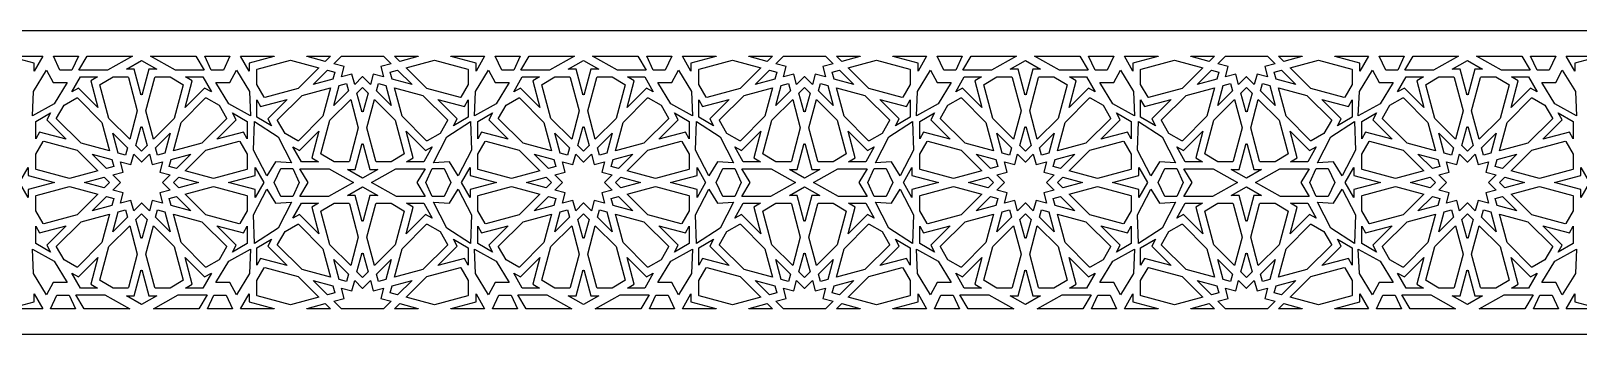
# Model space of a CAD drawing. Extents: x -1150 to 1150, y -60 to 60.
# Drawn here: x -44 to 568, y -60 to 60 of the extents above; entities that cross this region are included whole.
import ezdxf

# ---------------------------------------------------------------- set-up
doc = ezdxf.new("R2010")
doc.units = 0
doc.layers.add('LAYER_1', color=18, linetype='CONTINUOUS')

msp = doc.modelspace()

# ---------------------------------------------------------------- linework, layer by layer
at = {"layer": 'LAYER_1'}
for points in [[(-1150, -60), (1150, -60), (1150, 60), (-1150, 60)], [(-27.49, 44.5), (-29.91, 44.5), (-32.33, 44.5), (-34.85, 50), (-24.97, 50)], [(-3.51, 50), (-13.39, 44.46), (-24.79, 44.46), (-21.5, 50), (-3.51, 50)], [(24.79, 44.46), (13.39, 44.46), (3.51, 50), (3.51, 50), (21.5, 50)], [(32.33, 44.5), (29.91, 44.5), (27.49, 44.5), (24.97, 50), (34.85, 50)], [(98.66, 46.99), (94.55, 45.88), (95.65, 41.77), (91.53, 42.87), (90.43, 38.75), (87.41, 41.78), (87.33, 41.78), (87.26, 41.78), (84.24, 38.75), (83.13, 42.87), (79.02, 41.77), (80.12, 45.88), (76.01, 46.99), (79.02, 50), (95.65, 50)], [(147.17, 44.5), (144.76, 44.5), (142.34, 44.5), (139.82, 50), (149.7, 50)], [(171.15, 50), (161.28, 44.46), (149.88, 44.46), (153.17, 50), (171.15, 50)], [(199.46, 44.46), (188.06, 44.46), (178.18, 50), (178.18, 50), (196.17, 50)], [(206.99, 44.5), (204.58, 44.5), (202.16, 44.5), (199.64, 50), (209.52, 50)], [(273.33, 46.99), (269.21, 45.88), (270.32, 41.77), (266.2, 42.87), (265.1, 38.75), (262.08, 41.78), (262, 41.78), (261.93, 41.78), (258.9, 38.75), (257.8, 42.87), (253.69, 41.77), (254.79, 45.88), (250.68, 46.99), (253.69, 50), (270.31, 50)], [(321.84, 44.5), (319.43, 44.5), (317.01, 44.5), (314.48, 50), (324.37, 50)], [(345.82, 50), (335.94, 44.46), (324.54, 44.46), (327.84, 50), (345.82, 50)], [(374.13, 44.46), (362.73, 44.46), (352.85, 50), (352.85, 50), (370.83, 50)], [(381.66, 44.5), (379.25, 44.5), (376.83, 44.5), (374.3, 50), (384.19, 50)], [(447.99, 46.99), (443.88, 45.88), (444.98, 41.77), (440.87, 42.87), (439.77, 38.75), (436.74, 41.78), (436.67, 41.78), (436.59, 41.78), (433.57, 38.75), (432.47, 42.87), (428.35, 41.77), (429.46, 45.88), (425.34, 46.99), (428.36, 50), (444.98, 50)], [(496.51, 44.5), (494.09, 44.5), (491.68, 44.5), (489.15, 50), (499.04, 50)], [(520.49, 50), (510.61, 44.46), (499.21, 44.46), (502.5, 50), (520.49, 50)], [(548.79, 44.46), (537.4, 44.46), (527.52, 50), (527.52, 50), (545.5, 50)], [(556.33, 44.5), (553.91, 44.5), (551.5, 44.5), (548.97, 50), (558.86, 50)], [(-34.95, 39.62), (-29.36, 39.52), (-34.55, 31.12), (-43.13, 26.36), (-42.73, 35.98), (-37.49, 44.48)], [(5.99, 44.81), (2.91, 44.81), (0.28, 34.99), (0.22, 34.76), (0, 34.86), (-0.22, 34.76), (-0.28, 34.99), (-2.91, 44.81), (-5.99, 44.81), (0, 48.27)], [(42.73, 35.98), (43.13, 26.36), (34.55, 31.12), (29.36, 39.52), (34.95, 39.62), (37.49, 44.48)], [(70.13, 45.41), (61.9, 37.17), (48.68, 33.63), (48.45, 33.72), (45.52, 38.81), (45.52, 44.68), (45.67, 44.88), (58.89, 48.42)], [(76.39, 43.73), (75.62, 40.85), (67.78, 38.75), (73.52, 44.5)], [(106.89, 38.75), (99.04, 40.85), (98.27, 43.73), (101.15, 44.5)], [(129, 44.88), (129.15, 44.68), (129.15, 38.81), (126.21, 33.72), (125.99, 33.63), (112.77, 37.17), (104.54, 45.41), (115.78, 48.42)], [(139.72, 39.62), (145.3, 39.52), (140.12, 31.12), (131.54, 26.36), (131.94, 35.98), (137.18, 44.48)], [(180.66, 44.81), (177.58, 44.81), (174.95, 34.99), (174.88, 34.76), (174.67, 34.86), (174.45, 34.76), (174.39, 34.99), (171.76, 44.81), (168.67, 44.81), (174.67, 48.27)], [(217.4, 35.98), (217.8, 26.36), (209.22, 31.12), (204.03, 39.52), (209.62, 39.62), (212.16, 44.48)], [(244.79, 45.41), (236.57, 37.17), (223.35, 33.63), (223.12, 33.72), (220.19, 38.81), (220.19, 44.68), (220.34, 44.88), (233.56, 48.42)], [(251.06, 43.73), (250.29, 40.85), (242.45, 38.75), (248.19, 44.5)], [(281.55, 38.75), (273.71, 40.85), (272.94, 43.73), (275.81, 44.5)], [(303.67, 44.88), (303.82, 44.68), (303.82, 38.81), (300.88, 33.72), (300.66, 33.63), (287.44, 37.17), (279.21, 45.41), (290.45, 48.42)], [(314.39, 39.62), (319.97, 39.52), (314.79, 31.12), (306.21, 26.36), (306.61, 35.98), (311.84, 44.48)], [(355.33, 44.81), (352.24, 44.81), (349.61, 34.99), (349.55, 34.76), (349.34, 34.86), (349.12, 34.76), (349.06, 34.99), (346.43, 44.81), (343.34, 44.81), (349.34, 48.27)], [(392.07, 35.98), (392.46, 26.36), (383.88, 31.12), (378.7, 39.52), (384.28, 39.62), (386.83, 44.48)], [(419.46, 45.41), (411.24, 37.17), (398.01, 33.63), (397.79, 33.72), (394.85, 38.81), (394.85, 44.68), (395, 44.88), (408.22, 48.42)], [(425.73, 43.73), (424.96, 40.85), (417.12, 38.75), (422.86, 44.5)], [(456.22, 38.75), (448.38, 40.85), (447.61, 43.73), (450.48, 44.5)], [(478.33, 44.88), (478.48, 44.68), (478.48, 38.81), (475.55, 33.72), (475.32, 33.63), (462.1, 37.17), (453.88, 45.41), (465.11, 48.42)], [(489.05, 39.62), (494.64, 39.52), (489.45, 31.12), (480.87, 26.36), (481.27, 35.98), (486.51, 44.48)], [(530, 44.81), (526.91, 44.81), (524.28, 34.99), (524.22, 34.76), (524, 34.86), (523.79, 34.76), (523.72, 34.99), (521.09, 44.81), (518.01, 44.81), (524, 48.27)], [(566.73, 35.98), (567.13, 26.36), (558.55, 31.12), (553.37, 39.52), (558.95, 39.62), (561.49, 44.48)], [(-17.36, 41.76), (-20.03, 40.22), (-17.21, 29.68), (-24.92, 37.39), (-27.59, 35.85), (-24.18, 41.76)], [(-5.2, 41.61), (-1.66, 28.38), (-4.67, 17.14), (-12.9, 25.37), (-16.44, 38.6), (-16.35, 38.83), (-11.27, 41.76), (-5.4, 41.76)], [(11.27, 41.76), (16.35, 38.83), (16.44, 38.6), (12.9, 25.37), (4.67, 17.14), (1.66, 28.38), (5.2, 41.61), (5.4, 41.76)], [(27.59, 35.85), (24.92, 37.39), (17.21, 29.68), (20.03, 40.22), (17.36, 41.76), (24.18, 41.76)], [(71.7, 26.21), (62.02, 16.52), (61.78, 16.49), (56.7, 19.43), (53.77, 24.52), (53.8, 24.76), (63.48, 34.44), (74.71, 37.46)], [(81.75, 36.26), (76.01, 30.52), (78.11, 38.37), (80.98, 39.14)], [(89.52, 35.35), (87.61, 28.23), (87.55, 27.99), (87.33, 28.1), (87.12, 27.99), (87.05, 28.23), (85.15, 35.35), (87.33, 37.54)], [(96.56, 38.37), (98.66, 30.52), (92.92, 36.26), (93.69, 39.14)], [(111.19, 34.44), (120.87, 24.76), (120.9, 24.52), (117.97, 19.43), (112.88, 16.49), (112.64, 16.52), (102.96, 26.21), (99.95, 37.46)], [(157.31, 41.76), (154.64, 40.22), (157.46, 29.68), (149.75, 37.39), (147.08, 35.85), (150.49, 41.76)], [(169.46, 41.61), (173.01, 28.38), (169.99, 17.14), (161.77, 25.37), (158.22, 38.6), (158.32, 38.83), (163.4, 41.76), (169.27, 41.76)], [(185.93, 41.76), (191.02, 38.83), (191.11, 38.6), (187.57, 25.37), (179.34, 17.14), (176.33, 28.38), (179.87, 41.61), (180.06, 41.76)], [(202.26, 35.85), (199.58, 37.39), (191.87, 29.68), (194.7, 40.22), (192.02, 41.76), (198.84, 41.76)], [(246.37, 26.21), (236.69, 16.52), (236.45, 16.49), (231.37, 19.43), (228.43, 24.52), (228.47, 24.76), (238.14, 34.44), (249.38, 37.46)], [(256.42, 36.26), (250.68, 30.52), (252.78, 38.37), (255.65, 39.14)], [(264.19, 35.35), (262.28, 28.23), (262.22, 27.99), (262, 28.1), (261.78, 27.99), (261.72, 28.23), (259.81, 35.35), (262, 37.54)], [(271.23, 38.37), (273.33, 30.52), (267.59, 36.26), (268.35, 39.14)], [(285.86, 34.44), (295.54, 24.76), (295.57, 24.52), (292.63, 19.43), (287.55, 16.49), (287.31, 16.52), (277.63, 26.21), (274.62, 37.46)], [(331.98, 41.76), (329.31, 40.22), (332.13, 29.68), (324.42, 37.39), (321.75, 35.85), (325.16, 41.76)], [(344.13, 41.61), (347.67, 28.38), (344.66, 17.14), (336.43, 25.37), (332.89, 38.6), (332.99, 38.83), (338.07, 41.76), (343.94, 41.76)], [(360.6, 41.76), (365.68, 38.83), (365.78, 38.6), (362.24, 25.37), (354.01, 17.14), (351, 28.38), (354.54, 41.61), (354.73, 41.76)], [(376.92, 35.85), (374.25, 37.39), (366.54, 29.68), (369.36, 40.22), (366.69, 41.76), (373.51, 41.76)], [(421.04, 26.21), (411.36, 16.52), (411.12, 16.49), (406.04, 19.43), (403.1, 24.52), (403.13, 24.76), (412.81, 34.44), (424.05, 37.46)], [(431.09, 36.26), (425.34, 30.52), (427.45, 38.37), (430.32, 39.14)], [(438.86, 35.35), (436.95, 28.23), (436.89, 27.99), (436.67, 28.1), (436.45, 27.99), (436.39, 28.23), (434.48, 35.35), (436.67, 37.54)], [(445.89, 38.37), (447.99, 30.52), (442.25, 36.26), (443.02, 39.14)], [(460.53, 34.44), (470.21, 24.76), (470.24, 24.52), (467.3, 19.43), (462.22, 16.49), (461.98, 16.52), (452.3, 26.21), (449.29, 37.46)], [(506.65, 41.76), (503.98, 40.22), (506.8, 29.68), (499.09, 37.39), (496.41, 35.85), (499.83, 41.76)], [(518.8, 41.61), (522.34, 28.38), (519.33, 17.14), (511.1, 25.37), (507.56, 38.6), (507.65, 38.83), (512.74, 41.76), (518.61, 41.76)], [(535.27, 41.76), (540.35, 38.83), (540.45, 38.6), (536.9, 25.37), (528.68, 17.14), (525.66, 28.38), (529.21, 41.61), (529.4, 41.76)], [(551.59, 35.85), (548.92, 37.39), (541.21, 29.68), (544.03, 40.22), (541.36, 41.76), (548.18, 41.76)], [(-25.31, 33.48), (-15.63, 23.79), (-12.62, 12.55), (-23.86, 15.56), (-33.54, 25.24), (-33.57, 25.49), (-30.63, 30.57), (-25.55, 33.51)], [(30.63, 30.57), (33.57, 25.49), (33.54, 25.24), (23.86, 15.56), (12.62, 12.55), (15.63, 23.79), (25.31, 33.48), (25.55, 33.51)], [(49.88, 25.15), (51.43, 22.48), (45.52, 25.89), (45.52, 32.72), (47.06, 30.04), (57.59, 32.87)], [(85.67, 21.62), (82.13, 8.39), (81.94, 8.24), (76.07, 8.24), (70.98, 11.18), (70.89, 11.4), (74.43, 24.63), (82.66, 32.87)], [(100.24, 24.63), (103.78, 11.4), (103.68, 11.18), (98.6, 8.24), (92.73, 8.24), (92.54, 8.39), (89, 21.62), (92.01, 32.87)], [(127.61, 30.04), (129.15, 32.72), (129.15, 25.89), (123.24, 22.48), (124.78, 25.15), (117.07, 32.87)], [(149.36, 33.48), (159.04, 23.79), (162.05, 12.55), (150.81, 15.56), (141.13, 25.24), (141.1, 25.49), (144.04, 30.57), (149.12, 33.51)], [(205.3, 30.57), (208.23, 25.49), (208.2, 25.24), (198.52, 15.56), (187.29, 12.55), (190.3, 23.79), (199.98, 33.48), (200.22, 33.51)], [(224.55, 25.15), (226.09, 22.48), (220.19, 25.89), (220.19, 32.72), (221.73, 30.04), (232.26, 32.87)], [(260.34, 21.62), (256.8, 8.39), (256.6, 8.24), (250.73, 8.24), (245.65, 11.18), (245.56, 11.4), (249.1, 24.63), (257.33, 32.87)], [(274.9, 24.63), (278.45, 11.4), (278.35, 11.18), (273.27, 8.24), (267.4, 8.24), (267.21, 8.39), (263.66, 21.62), (266.68, 32.87)], [(302.27, 30.04), (303.82, 32.72), (303.82, 25.89), (297.91, 22.48), (299.45, 25.15), (291.74, 32.87)], [(324.03, 33.48), (333.71, 23.79), (336.72, 12.55), (325.48, 15.56), (315.8, 25.24), (315.77, 25.49), (318.7, 30.57), (323.79, 33.51)], [(379.97, 30.57), (382.9, 25.49), (382.87, 25.24), (373.19, 15.56), (361.95, 12.55), (364.96, 23.79), (374.64, 33.48), (374.88, 33.51)], [(399.22, 25.15), (400.76, 22.48), (394.85, 25.89), (394.85, 32.72), (396.4, 30.04), (406.93, 32.87)], [(435.01, 21.62), (431.46, 8.39), (431.27, 8.24), (425.4, 8.24), (420.32, 11.18), (420.23, 11.4), (423.77, 24.63), (431.99, 32.87)], [(449.57, 24.63), (453.11, 11.4), (453.02, 11.18), (447.94, 8.24), (442.07, 8.24), (441.87, 8.39), (438.33, 21.62), (441.34, 32.87)], [(476.94, 30.04), (478.48, 32.72), (478.48, 25.89), (472.58, 22.48), (474.12, 25.15), (466.41, 32.87)], [(498.69, 33.48), (508.37, 23.79), (511.38, 12.55), (500.15, 15.56), (490.47, 25.24), (490.44, 25.49), (493.37, 30.57), (498.45, 33.51)], [(554.64, 30.57), (557.57, 25.49), (557.54, 25.24), (547.86, 15.56), (536.62, 12.55), (539.63, 23.79), (549.31, 33.48), (549.55, 33.51)], [(-37.45, 24.85), (-29.74, 17.14), (-40.27, 19.96), (-41.81, 17.29), (-41.81, 24.11), (-35.91, 27.53)], [(41.81, 24.11), (41.81, 17.29), (40.27, 19.96), (29.74, 17.14), (37.45, 24.85), (35.91, 27.53)], [(137.22, 24.85), (144.93, 17.14), (134.4, 19.96), (132.85, 17.29), (132.85, 24.11), (138.76, 27.53)], [(216.48, 24.11), (216.48, 17.29), (214.94, 19.96), (204.41, 17.14), (212.12, 24.85), (210.57, 27.53)], [(311.89, 24.85), (319.6, 17.14), (309.07, 19.96), (307.52, 17.29), (307.52, 24.11), (313.43, 27.53)], [(391.15, 24.11), (391.15, 17.29), (389.61, 19.96), (379.07, 17.14), (386.78, 24.85), (385.24, 27.53)], [(486.55, 24.85), (494.26, 17.14), (483.73, 19.96), (482.19, 17.29), (482.19, 24.11), (488.1, 27.53)], [(565.82, 24.11), (565.82, 17.29), (564.27, 19.96), (553.74, 17.14), (561.45, 24.85), (559.91, 27.53)], [(-5.58, 13.74), (-6.35, 10.87), (-9.22, 11.63), (-11.32, 19.48)], [(0, 21.9), (0.22, 22.01), (0.28, 21.78), (2.19, 14.65), (0, 12.46), (-2.19, 14.65), (-0.28, 21.78), (-0.22, 22.01)], [(9.22, 11.63), (6.35, 10.87), (5.58, 13.74), (11.32, 19.48)], [(53.96, 18.02), (59.23, 7.77), (52.91, 8.16), (49.49, 2.7), (44.28, 12.84), (44.69, 24.16)], [(67.31, 9.78), (69.98, 8.24), (63.16, 8.24), (59.74, 14.15), (62.42, 12.61), (70.13, 20.32)], [(112.25, 12.61), (114.92, 14.15), (111.51, 8.24), (104.69, 8.24), (107.36, 9.78), (104.54, 20.32)], [(130.39, 12.84), (125.18, 2.7), (121.76, 8.16), (115.44, 7.77), (120.71, 18.02), (129.98, 24.16)], [(169.08, 13.74), (168.32, 10.87), (165.44, 11.63), (163.34, 19.48)], [(174.95, 21.78), (176.85, 14.65), (174.67, 12.46), (172.48, 14.65), (174.39, 21.78), (174.45, 22.01), (174.67, 21.9), (174.88, 22.01)], [(183.89, 11.63), (181.02, 10.87), (180.25, 13.74), (185.99, 19.48)], [(228.63, 18.02), (233.89, 7.77), (227.58, 8.16), (224.15, 2.7), (218.94, 12.84), (219.36, 24.16)], [(241.97, 9.78), (244.64, 8.24), (237.82, 8.24), (234.41, 14.15), (237.08, 12.61), (244.79, 20.32)], [(286.92, 12.61), (289.59, 14.15), (286.18, 8.24), (279.36, 8.24), (282.03, 9.78), (279.21, 20.32)], [(305.06, 12.84), (299.85, 2.7), (296.42, 8.16), (290.11, 7.77), (295.37, 18.02), (304.65, 24.16)], [(343.75, 13.74), (342.98, 10.87), (340.11, 11.63), (338.01, 19.48)], [(349.34, 21.9), (349.55, 22.01), (349.61, 21.78), (351.52, 14.65), (349.34, 12.46), (347.15, 14.65), (349.06, 21.78), (349.12, 22.01)], [(358.56, 11.63), (355.69, 10.87), (354.92, 13.74), (360.66, 19.48)], [(403.3, 18.02), (408.56, 7.77), (402.25, 8.16), (398.82, 2.7), (393.61, 12.84), (394.03, 24.16)], [(416.64, 9.78), (419.31, 8.24), (412.49, 8.24), (409.08, 14.15), (411.75, 12.61), (419.46, 20.32)], [(461.59, 12.61), (464.26, 14.15), (460.85, 8.24), (454.03, 8.24), (456.7, 9.78), (453.88, 20.32)], [(479.73, 12.84), (474.52, 2.7), (471.09, 8.16), (464.78, 7.77), (470.04, 18.02), (479.31, 24.16)], [(518.42, 13.74), (517.65, 10.87), (514.78, 11.63), (512.68, 19.48)], [(524.28, 21.78), (526.19, 14.65), (524, 12.46), (521.82, 14.65), (523.72, 21.78), (523.79, 22.01), (524, 21.9), (524.22, 22.01)], [(533.23, 11.63), (530.35, 10.87), (529.59, 13.74), (535.33, 19.48)], [(-25.43, 12.83), (-17.21, 4.59), (-28.44, 1.58), (-41.66, 5.13), (-41.81, 5.32), (-41.81, 11.19), (-38.88, 16.28), (-38.65, 16.37)], [(38.88, 16.28), (41.81, 11.19), (41.81, 5.32), (41.66, 5.13), (28.44, 1.58), (17.21, 4.59), (25.43, 12.83), (38.65, 16.37)], [(87.61, 15.01), (90.24, 5.19), (93.33, 5.19), (87.33, 1.73), (81.34, 5.19), (84.42, 5.19), (87.05, 15.01), (87.12, 15.24), (87.33, 15.14), (87.55, 15.24)], [(149.23, 12.83), (157.46, 4.59), (146.22, 1.58), (133, 5.13), (132.85, 5.32), (132.85, 11.19), (135.79, 16.28), (136.01, 16.37)], [(213.55, 16.28), (216.48, 11.19), (216.48, 5.32), (216.33, 5.13), (203.11, 1.58), (191.87, 4.59), (200.1, 12.83), (213.32, 16.37)], [(262.28, 15.01), (264.91, 5.19), (268, 5.19), (262, 1.73), (256.01, 5.19), (259.09, 5.19), (261.72, 15.01), (261.78, 15.24), (262, 15.14), (262.22, 15.24)], [(323.9, 12.83), (332.13, 4.59), (320.89, 1.58), (307.67, 5.13), (307.52, 5.32), (307.52, 11.19), (310.46, 16.28), (310.68, 16.37)], [(388.21, 16.28), (391.15, 11.19), (391.15, 5.32), (391, 5.13), (377.78, 1.58), (366.54, 4.59), (374.77, 12.83), (387.99, 16.37)], [(436.95, 15.01), (439.58, 5.19), (442.66, 5.19), (436.67, 1.73), (430.67, 5.19), (433.76, 5.19), (436.39, 15.01), (436.45, 15.24), (436.67, 15.14), (436.89, 15.24)], [(498.57, 12.83), (506.8, 4.59), (495.56, 1.58), (482.34, 5.13), (482.19, 5.32), (482.19, 11.19), (485.12, 16.28), (485.35, 16.37)], [(562.88, 16.28), (565.82, 11.19), (565.82, 5.32), (565.67, 5.13), (552.45, 1.58), (541.21, 4.59), (549.44, 12.83), (562.66, 16.37)], [(-11.71, 9.15), (-10.94, 6.27), (-13.81, 5.5), (-19.55, 11.25)], [(-0.07, 8.23), (0.07, 8.23), (3.1, 11.25), (4.2, 7.13), (8.31, 8.24), (7.21, 4.12), (11.32, 3.02), (8.31, 0), (11.32, -3.01), (7.21, -4.11), (8.31, -8.23), (4.2, -7.13), (3.1, -11.24), (0.07, -8.22), (-0.07, -8.22), (-3.1, -11.24), (-4.2, -7.13), (-8.31, -8.23), (-7.21, -4.11), (-11.32, -3.01), (-8.31, 0), (-11.32, 3.02), (-7.21, 4.12), (-8.31, 8.24), (-4.2, 7.13), (-3.1, 11.25)], [(13.81, 5.5), (10.94, 6.27), (11.71, 9.15), (19.55, 11.25)], [(162.96, 9.15), (163.73, 6.27), (160.86, 5.5), (155.12, 11.25)], [(178.87, 7.13), (182.98, 8.24), (181.88, 4.12), (185.99, 3.02), (182.98, 0), (185.99, -3.01), (181.88, -4.11), (182.98, -8.23), (178.87, -7.13), (177.76, -11.24), (174.74, -8.22), (174.59, -8.22), (171.57, -11.24), (170.47, -7.13), (166.35, -8.23), (167.46, -4.11), (163.34, -3.01), (166.35, 0), (163.34, 3.02), (167.46, 4.12), (166.35, 8.24), (170.47, 7.13), (171.57, 11.25), (174.59, 8.23), (174.74, 8.23), (177.76, 11.25)], [(188.48, 5.5), (185.61, 6.27), (186.38, 9.15), (194.22, 11.25)], [(337.63, 9.15), (338.4, 6.27), (335.53, 5.5), (329.78, 11.25)], [(349.26, 8.23), (349.41, 8.23), (352.43, 11.25), (353.53, 7.13), (357.65, 8.24), (356.55, 4.12), (360.66, 3.02), (357.65, 0), (360.66, -3.01), (356.55, -4.11), (357.65, -8.23), (353.53, -7.13), (352.43, -11.24), (349.41, -8.22), (349.26, -8.22), (346.24, -11.24), (345.14, -7.13), (341.02, -8.23), (342.12, -4.11), (338.01, -3.01), (341.02, 0), (338.01, 3.02), (342.12, 4.12), (341.02, 8.24), (345.14, 7.13), (346.24, 11.25)], [(363.15, 5.5), (360.27, 6.27), (361.04, 9.15), (368.89, 11.25)], [(512.29, 9.15), (513.06, 6.27), (510.19, 5.5), (504.45, 11.25)], [(528.2, 7.13), (532.32, 8.24), (531.21, 4.12), (535.33, 3.02), (532.32, 0), (535.33, -3.01), (531.21, -4.11), (532.32, -8.23), (528.2, -7.13), (527.1, -11.24), (524.08, -8.22), (523.93, -8.22), (520.91, -11.24), (519.8, -7.13), (515.69, -8.23), (516.79, -4.11), (512.68, -3.01), (515.69, 0), (512.68, 3.02), (516.79, 4.12), (515.69, 8.24), (519.8, 7.13), (520.91, 11.25), (523.93, 8.23), (524.08, 8.23), (527.1, 11.25)], [(537.81, 5.5), (534.94, 6.27), (535.71, 9.15), (543.55, 11.25)], [(-44.86, 2.83), (-34.33, 0), (-44.86, -2.82), (-44.86, -5.91), (-48.27, 0), (-44.86, 5.92)], [(-12.62, 0), (-14.72, -2.1), (-22.56, 0), (-14.72, 2.11)], [(22.56, 0), (14.72, -2.1), (12.62, 0), (14.72, 2.11)], [(48.27, 0), (44.86, -5.91), (44.86, -2.82), (34.33, 0), (44.86, 2.83), (44.86, 5.92)], [(62.36, 0), (59.84, -5.5), (55.01, -5.5), (52.48, 0), (55.01, 5.49), (59.84, 5.49)], [(83.82, 0), (73.94, -5.55), (62.54, -5.55), (65.83, 0), (62.6, 5.44), (74.12, 5.44)], [(108.83, 0), (112.13, -5.55), (100.73, -5.55), (90.85, 0), (100.55, 5.44), (112.07, 5.44)], [(122.19, 0), (119.66, -5.5), (114.83, -5.5), (112.3, 0), (114.83, 5.49), (119.66, 5.49)], [(129.81, 2.83), (140.34, 0), (129.81, -2.82), (129.81, -5.91), (126.4, 0), (129.81, 5.92)], [(162.05, 0), (159.95, -2.1), (152.11, 0), (159.95, 2.11)], [(197.23, 0), (189.39, -2.1), (187.29, 0), (189.39, 2.11)], [(222.94, 0), (219.52, -5.91), (219.52, -2.82), (208.99, 0), (219.52, 2.83), (219.52, 5.92)], [(237.03, 0), (234.51, -5.5), (229.67, -5.5), (227.15, 0), (229.67, 5.49), (234.51, 5.49)], [(248.79, 5.44), (258.49, 0), (248.61, -5.55), (237.21, -5.55), (240.5, 0), (237.27, 5.44)], [(283.5, 0), (286.79, -5.55), (275.39, -5.55), (265.52, 0), (275.21, 5.44), (286.73, 5.44)], [(296.85, 0), (294.33, -5.5), (289.5, -5.5), (286.97, 0), (289.5, 5.49), (294.33, 5.49)], [(304.48, 2.83), (315.01, 0), (304.48, -2.82), (304.48, -5.91), (301.07, 0), (304.48, 5.92)], [(336.72, 0), (334.62, -2.1), (326.77, 0), (334.62, 2.11)], [(371.9, 0), (364.06, -2.1), (361.95, 0), (364.06, 2.11)], [(397.6, 0), (394.19, -5.91), (394.19, -2.82), (383.66, 0), (394.19, 2.83), (394.19, 5.92)], [(411.7, 0), (409.17, -5.5), (404.34, -5.5), (401.82, 0), (404.34, 5.49), (409.17, 5.49)], [(433.15, 0), (423.28, -5.55), (411.88, -5.55), (415.17, 0), (411.94, 5.44), (423.46, 5.44)], [(458.17, 0), (461.46, -5.55), (450.06, -5.55), (440.18, 0), (449.88, 5.44), (461.4, 5.44)], [(471.52, 0), (469, -5.5), (464.16, -5.5), (461.64, 0), (464.16, 5.49), (469, 5.49)], [(479.15, 2.83), (489.68, 0), (479.15, -2.82), (479.15, -5.91), (475.73, 0), (479.15, 5.92)], [(511.38, 0), (509.28, -2.1), (501.44, 0), (509.28, 2.11)], [(546.57, 0), (538.72, -2.1), (536.62, 0), (538.72, 2.11)], [(572.27, 0), (568.86, -5.91), (568.86, -2.82), (558.33, 0), (568.86, 2.83), (568.86, 5.92)], [(-17.21, -4.59), (-25.43, -12.82), (-38.65, -16.37), (-38.88, -16.27), (-41.81, -11.19), (-41.81, -5.31), (-41.66, -5.12), (-28.44, -1.57)], [(-10.94, -6.27), (-11.71, -9.14), (-19.55, -11.24), (-13.81, -5.5)], [(19.55, -11.24), (11.71, -9.14), (10.94, -6.27), (13.81, -5.5)], [(41.66, -5.12), (41.81, -5.31), (41.81, -11.19), (38.88, -16.27), (38.65, -16.37), (25.43, -12.82), (17.21, -4.59), (28.44, -1.57)], [(52.91, -8.16), (59.23, -7.78), (53.96, -18.02), (44.69, -24.16), (44.28, -12.84), (49.49, -2.7)], [(93.33, -5.19), (90.24, -5.19), (87.61, -15.01), (87.55, -15.25), (87.33, -15.14), (87.12, -15.25), (87.05, -15.01), (84.42, -5.19), (81.34, -5.19), (87.33, -1.73)], [(130.39, -12.84), (129.98, -24.16), (120.71, -18.02), (115.44, -7.78), (121.76, -8.16), (125.18, -2.7)], [(157.46, -4.59), (149.23, -12.82), (136.01, -16.37), (135.79, -16.27), (132.85, -11.19), (132.85, -5.31), (133, -5.12), (146.22, -1.57)], [(163.73, -6.27), (162.96, -9.14), (155.12, -11.24), (160.86, -5.5)], [(194.22, -11.24), (186.38, -9.14), (185.61, -6.27), (188.48, -5.5)], [(216.33, -5.12), (216.48, -5.31), (216.48, -11.19), (213.55, -16.27), (213.32, -16.37), (200.1, -12.82), (191.87, -4.59), (203.11, -1.57)], [(227.58, -8.16), (233.89, -7.78), (228.63, -18.02), (219.36, -24.16), (218.94, -12.84), (224.15, -2.7)], [(268, -5.19), (264.91, -5.19), (262.28, -15.01), (262.22, -15.25), (262, -15.14), (261.78, -15.25), (261.72, -15.01), (259.09, -5.19), (256.01, -5.19), (262, -1.73)], [(305.06, -12.84), (304.65, -24.16), (295.37, -18.02), (290.11, -7.78), (296.42, -8.16), (299.85, -2.7)], [(332.13, -4.59), (323.9, -12.82), (310.68, -16.37), (310.46, -16.27), (307.52, -11.19), (307.52, -5.31), (307.67, -5.12), (320.89, -1.57)], [(338.4, -6.27), (337.63, -9.14), (329.78, -11.24), (335.53, -5.5)], [(368.89, -11.24), (361.04, -9.14), (360.27, -6.27), (363.15, -5.5)], [(391, -5.12), (391.15, -5.31), (391.15, -11.19), (388.21, -16.27), (387.99, -16.37), (374.77, -12.82), (366.54, -4.59), (377.78, -1.57)], [(402.25, -8.16), (408.56, -7.78), (403.3, -18.02), (394.03, -24.16), (393.61, -12.84), (398.82, -2.7)], [(442.66, -5.19), (439.58, -5.19), (436.95, -15.01), (436.89, -15.25), (436.67, -15.14), (436.45, -15.25), (436.39, -15.01), (433.76, -5.19), (430.67, -5.19), (436.67, -1.73)], [(479.73, -12.84), (479.31, -24.16), (470.04, -18.02), (464.78, -7.78), (471.09, -8.16), (474.52, -2.7)], [(506.8, -4.59), (498.57, -12.82), (485.35, -16.37), (485.12, -16.27), (482.19, -11.19), (482.19, -5.31), (482.34, -5.12), (495.56, -1.57)], [(513.06, -6.27), (512.29, -9.14), (504.45, -11.24), (510.19, -5.5)], [(543.55, -11.24), (535.71, -9.14), (534.94, -6.27), (537.81, -5.5)], [(565.67, -5.12), (565.82, -5.31), (565.82, -11.19), (562.88, -16.27), (562.66, -16.37), (549.44, -12.82), (541.21, -4.59), (552.45, -1.57)], [(-5.58, -13.73), (-11.32, -19.48), (-9.22, -11.63), (-6.35, -10.86)], [(9.22, -11.63), (11.32, -19.48), (5.58, -13.73), (6.35, -10.86)], [(69.98, -8.24), (67.31, -9.78), (70.13, -20.33), (62.42, -12.61), (59.74, -14.15), (63.16, -8.24)], [(82.13, -8.39), (85.67, -21.62), (82.66, -32.87), (74.43, -24.63), (70.89, -11.4), (70.98, -11.18), (76.07, -8.24), (81.94, -8.24)], [(103.68, -11.18), (103.78, -11.4), (100.24, -24.63), (92.01, -32.87), (89, -21.62), (92.54, -8.39), (92.73, -8.24), (98.6, -8.24)], [(114.92, -14.15), (112.25, -12.61), (104.54, -20.33), (107.36, -9.78), (104.69, -8.24), (111.51, -8.24)], [(169.08, -13.73), (163.34, -19.48), (165.44, -11.63), (168.32, -10.86)], [(183.89, -11.63), (185.99, -19.48), (180.25, -13.73), (181.02, -10.86)], [(244.64, -8.24), (241.97, -9.78), (244.79, -20.33), (237.08, -12.61), (234.41, -14.15), (237.82, -8.24)], [(256.8, -8.39), (260.34, -21.62), (257.33, -32.87), (249.1, -24.63), (245.56, -11.4), (245.65, -11.18), (250.73, -8.24), (256.6, -8.24)], [(278.35, -11.18), (278.45, -11.4), (274.9, -24.63), (266.68, -32.87), (263.66, -21.62), (267.21, -8.39), (267.4, -8.24), (273.27, -8.24)], [(289.59, -14.15), (286.92, -12.61), (279.21, -20.33), (282.03, -9.78), (279.36, -8.24), (286.18, -8.24)], [(343.75, -13.73), (338.01, -19.48), (340.11, -11.63), (342.98, -10.86)], [(358.56, -11.63), (360.66, -19.48), (354.92, -13.73), (355.69, -10.86)], [(419.31, -8.24), (416.64, -9.78), (419.46, -20.33), (411.75, -12.61), (409.08, -14.15), (412.49, -8.24)], [(431.46, -8.39), (435.01, -21.62), (431.99, -32.87), (423.77, -24.63), (420.23, -11.4), (420.32, -11.18), (425.4, -8.24), (431.27, -8.24)], [(453.02, -11.18), (453.11, -11.4), (449.57, -24.63), (441.34, -32.87), (438.33, -21.62), (441.87, -8.39), (442.07, -8.24), (447.94, -8.24)], [(464.26, -14.15), (461.59, -12.61), (453.88, -20.33), (456.7, -9.78), (454.03, -8.24), (460.85, -8.24)], [(518.42, -13.73), (512.68, -19.48), (514.78, -11.63), (517.65, -10.86)], [(533.23, -11.63), (535.33, -19.48), (529.59, -13.73), (530.35, -10.86)], [(-37.45, -24.85), (-35.91, -27.52), (-41.81, -24.11), (-41.81, -17.28), (-40.27, -19.95), (-29.74, -17.13)], [(-15.63, -23.79), (-25.31, -33.47), (-25.55, -33.5), (-30.63, -30.57), (-33.57, -25.48), (-33.54, -25.24), (-23.86, -15.55), (-12.62, -12.54)], [(-1.66, -28.38), (-5.2, -41.61), (-5.4, -41.76), (-11.27, -41.76), (-16.35, -38.82), (-16.44, -38.59), (-12.9, -25.36), (-4.67, -17.13)], [(2.19, -14.65), (0.28, -21.78), (0.22, -22.01), (0, -21.9), (-0.22, -22.01), (-0.28, -21.78), (-2.19, -14.65), (0, -12.46)], [(12.9, -25.36), (16.44, -38.59), (16.35, -38.82), (11.27, -41.76), (5.4, -41.76), (5.2, -41.61), (1.66, -28.38), (4.67, -17.13)], [(23.86, -15.55), (33.54, -25.24), (33.57, -25.48), (30.63, -30.57), (25.55, -33.5), (25.31, -33.47), (15.63, -23.79), (12.62, -12.54)], [(40.27, -19.95), (41.81, -17.28), (41.81, -24.11), (35.91, -27.52), (37.45, -24.85), (29.74, -17.13)], [(62.02, -16.53), (71.7, -26.21), (74.71, -37.46), (63.48, -34.44), (53.8, -24.76), (53.77, -24.52), (56.7, -19.43), (61.78, -16.49)], [(117.97, -19.43), (120.9, -24.52), (120.87, -24.76), (111.19, -34.44), (99.95, -37.46), (102.96, -26.21), (112.64, -16.53), (112.88, -16.49)], [(137.22, -24.85), (138.76, -27.52), (132.85, -24.11), (132.85, -17.28), (134.4, -19.95), (144.93, -17.13)], [(159.04, -23.79), (149.36, -33.47), (149.12, -33.5), (144.04, -30.57), (141.1, -25.48), (141.13, -25.24), (150.81, -15.55), (162.05, -12.54)], [(173.01, -28.38), (169.46, -41.61), (169.27, -41.76), (163.4, -41.76), (158.32, -38.82), (158.22, -38.59), (161.77, -25.36), (169.99, -17.13)], [(176.85, -14.65), (174.95, -21.78), (174.88, -22.01), (174.67, -21.9), (174.45, -22.01), (174.39, -21.78), (172.48, -14.65), (174.67, -12.46)], [(187.57, -25.36), (191.11, -38.59), (191.02, -38.82), (185.93, -41.76), (180.06, -41.76), (179.87, -41.61), (176.33, -28.38), (179.34, -17.13)], [(198.52, -15.55), (208.2, -25.24), (208.23, -25.48), (205.3, -30.57), (200.22, -33.5), (199.98, -33.47), (190.3, -23.79), (187.29, -12.54)], [(214.94, -19.95), (216.48, -17.28), (216.48, -24.11), (210.57, -27.52), (212.12, -24.85), (204.41, -17.13)], [(236.69, -16.53), (246.37, -26.21), (249.38, -37.46), (238.14, -34.44), (228.47, -24.76), (228.43, -24.52), (231.37, -19.43), (236.45, -16.49)], [(292.63, -19.43), (295.57, -24.52), (295.54, -24.76), (285.86, -34.44), (274.62, -37.46), (277.63, -26.21), (287.31, -16.53), (287.55, -16.49)], [(311.89, -24.85), (313.43, -27.52), (307.52, -24.11), (307.52, -17.28), (309.07, -19.95), (319.6, -17.13)], [(333.71, -23.79), (324.03, -33.47), (323.79, -33.5), (318.7, -30.57), (315.77, -25.48), (315.8, -25.24), (325.48, -15.55), (336.72, -12.54)], [(347.67, -28.38), (344.13, -41.61), (343.94, -41.76), (338.07, -41.76), (332.99, -38.82), (332.89, -38.59), (336.43, -25.36), (344.66, -17.13)], [(351.52, -14.65), (349.61, -21.78), (349.55, -22.01), (349.34, -21.9), (349.12, -22.01), (349.06, -21.78), (347.15, -14.65), (349.34, -12.46)], [(362.24, -25.36), (365.78, -38.59), (365.68, -38.82), (360.6, -41.76), (354.73, -41.76), (354.54, -41.61), (351, -28.38), (354.01, -17.13)], [(373.19, -15.55), (382.87, -25.24), (382.9, -25.48), (379.97, -30.57), (374.88, -33.5), (374.64, -33.47), (364.96, -23.79), (361.95, -12.54)], [(389.61, -19.95), (391.15, -17.28), (391.15, -24.11), (385.24, -27.52), (386.78, -24.85), (379.07, -17.13)], [(411.36, -16.53), (421.04, -26.21), (424.05, -37.46), (412.81, -34.44), (403.13, -24.76), (403.1, -24.52), (406.04, -19.43), (411.12, -16.49)], [(467.3, -19.43), (470.24, -24.52), (470.21, -24.76), (460.53, -34.44), (449.29, -37.46), (452.3, -26.21), (461.98, -16.53), (462.22, -16.49)], [(486.55, -24.85), (488.1, -27.52), (482.19, -24.11), (482.19, -17.28), (483.73, -19.95), (494.26, -17.13)], [(508.37, -23.79), (498.69, -33.47), (498.45, -33.5), (493.37, -30.57), (490.44, -25.48), (490.47, -25.24), (500.15, -15.55), (511.38, -12.54)], [(522.34, -28.38), (518.8, -41.61), (518.61, -41.76), (512.74, -41.76), (507.65, -38.82), (507.56, -38.59), (511.1, -25.36), (519.33, -17.13)], [(526.19, -14.65), (524.28, -21.78), (524.22, -22.01), (524, -21.9), (523.79, -22.01), (523.72, -21.78), (521.82, -14.65), (524, -12.46)], [(536.9, -25.36), (540.45, -38.59), (540.35, -38.82), (535.27, -41.76), (529.4, -41.76), (529.21, -41.61), (525.66, -28.38), (528.68, -17.13)], [(547.86, -15.55), (557.54, -25.24), (557.57, -25.48), (554.64, -30.57), (549.55, -33.5), (549.31, -33.47), (539.63, -23.79), (536.62, -12.54)], [(564.27, -19.95), (565.82, -17.28), (565.82, -24.11), (559.91, -27.52), (561.45, -24.85), (553.74, -17.13)], [(49.88, -25.15), (57.59, -32.87), (47.06, -30.04), (45.52, -32.72), (45.52, -25.89), (51.43, -22.48)], [(129.15, -25.89), (129.15, -32.72), (127.61, -30.04), (117.07, -32.87), (124.78, -25.15), (123.24, -22.48)], [(224.55, -25.15), (232.26, -32.87), (221.73, -30.04), (220.19, -32.72), (220.19, -25.89), (226.09, -22.48)], [(303.82, -25.89), (303.82, -32.72), (302.27, -30.04), (291.74, -32.87), (299.45, -25.15), (297.91, -22.48)], [(399.22, -25.15), (406.93, -32.87), (396.4, -30.04), (394.85, -32.72), (394.85, -25.89), (400.76, -22.48)], [(478.48, -25.89), (478.48, -32.72), (476.94, -30.04), (466.41, -32.87), (474.12, -25.15), (472.58, -22.48)], [(-34.55, -31.12), (-29.36, -39.53), (-34.95, -39.62), (-37.49, -44.48), (-42.73, -35.98), (-43.13, -26.36)], [(-20.03, -40.21), (-17.36, -41.76), (-24.18, -41.76), (-27.59, -35.84), (-24.92, -37.39), (-17.21, -29.67)], [(24.92, -37.39), (27.59, -35.84), (24.18, -41.76), (17.36, -41.76), (20.03, -40.21), (17.21, -29.67)], [(42.73, -35.98), (37.49, -44.48), (34.95, -39.62), (29.36, -39.53), (34.55, -31.12), (43.13, -26.36)], [(81.75, -36.27), (80.98, -39.14), (78.11, -38.37), (76.01, -30.52)], [(87.61, -28.23), (89.52, -35.35), (87.33, -37.54), (85.15, -35.35), (87.05, -28.23), (87.12, -28), (87.33, -28.1), (87.55, -28)], [(96.56, -38.37), (93.69, -39.14), (92.92, -36.27), (98.66, -30.52)], [(140.12, -31.12), (145.3, -39.53), (139.72, -39.62), (137.18, -44.48), (131.94, -35.98), (131.54, -26.36)], [(154.64, -40.21), (157.31, -41.76), (150.49, -41.76), (147.08, -35.84), (149.75, -37.39), (157.46, -29.67)], [(199.58, -37.39), (202.26, -35.84), (198.84, -41.76), (192.02, -41.76), (194.7, -40.21), (191.87, -29.67)], [(217.4, -35.98), (212.16, -44.48), (209.62, -39.62), (204.03, -39.53), (209.22, -31.12), (217.8, -26.36)], [(256.42, -36.27), (255.65, -39.14), (252.78, -38.37), (250.68, -30.52)], [(262.28, -28.23), (264.19, -35.35), (262, -37.54), (259.81, -35.35), (261.72, -28.23), (261.78, -28), (262, -28.1), (262.22, -28)], [(271.23, -38.37), (268.35, -39.14), (267.59, -36.27), (273.33, -30.52)], [(314.79, -31.12), (319.97, -39.53), (314.39, -39.62), (311.84, -44.48), (306.61, -35.98), (306.21, -26.36)], [(329.31, -40.21), (331.98, -41.76), (325.16, -41.76), (321.75, -35.84), (324.42, -37.39), (332.13, -29.67)], [(374.25, -37.39), (376.92, -35.84), (373.51, -41.76), (366.69, -41.76), (369.36, -40.21), (366.54, -29.67)], [(392.07, -35.98), (386.83, -44.48), (384.28, -39.62), (378.7, -39.53), (383.88, -31.12), (392.46, -26.36)], [(431.09, -36.27), (430.32, -39.14), (427.44, -38.37), (425.34, -30.52)], [(436.95, -28.23), (438.86, -35.35), (436.67, -37.54), (434.48, -35.35), (436.39, -28.23), (436.45, -28), (436.67, -28.1), (436.89, -28)], [(445.89, -38.37), (443.02, -39.14), (442.25, -36.27), (447.99, -30.52)], [(489.45, -31.12), (494.64, -39.53), (489.05, -39.62), (486.51, -44.48), (481.27, -35.98), (480.87, -26.36)], [(503.98, -40.21), (506.65, -41.76), (499.83, -41.76), (496.41, -35.84), (499.09, -37.39), (506.8, -29.67)], [(548.92, -37.39), (551.59, -35.84), (548.18, -41.76), (541.36, -41.76), (544.03, -40.21), (541.21, -29.67)], [(566.73, -35.98), (561.49, -44.48), (558.95, -39.62), (553.37, -39.53), (558.55, -31.12), (567.13, -26.36)], [(0.28, -34.98), (2.91, -44.8), (5.99, -44.8), (0, -48.27), (-5.99, -44.8), (-2.91, -44.8), (-0.28, -34.98), (-0.22, -34.75), (0, -34.85), (0.22, -34.75)], [(61.9, -37.18), (70.13, -45.41), (58.89, -48.42), (45.67, -44.88), (45.52, -44.68), (45.52, -38.81), (48.45, -33.72), (48.68, -33.63)], [(126.21, -33.72), (129.15, -38.81), (129.15, -44.68), (129, -44.88), (115.78, -48.42), (104.54, -45.41), (112.77, -37.18), (125.99, -33.63)], [(174.95, -34.98), (177.58, -44.8), (180.66, -44.8), (174.67, -48.27), (168.67, -44.8), (171.76, -44.8), (174.39, -34.98), (174.45, -34.75), (174.67, -34.85), (174.88, -34.75)], [(236.57, -37.18), (244.79, -45.41), (233.56, -48.42), (220.34, -44.88), (220.19, -44.68), (220.19, -38.81), (223.12, -33.72), (223.35, -33.63)], [(300.88, -33.72), (303.82, -38.81), (303.82, -44.68), (303.67, -44.88), (290.45, -48.42), (279.21, -45.41), (287.44, -37.18), (300.66, -33.63)], [(349.61, -34.98), (352.24, -44.8), (355.33, -44.8), (349.34, -48.27), (343.34, -44.8), (346.43, -44.8), (349.06, -34.98), (349.12, -34.75), (349.34, -34.85), (349.55, -34.75)], [(411.24, -37.18), (419.46, -45.41), (408.22, -48.42), (395, -44.88), (394.85, -44.68), (394.85, -38.81), (397.79, -33.72), (398.01, -33.63)], [(475.55, -33.72), (478.48, -38.81), (478.48, -44.68), (478.33, -44.88), (465.11, -48.42), (453.88, -45.41), (462.1, -37.18), (475.32, -33.63)], [(524.28, -34.98), (526.91, -44.8), (530, -44.8), (524, -48.27), (518.01, -44.8), (521.09, -44.8), (523.72, -34.98), (523.79, -34.75), (524, -34.85), (524.22, -34.75)], [(75.62, -40.86), (76.39, -43.73), (73.52, -44.5), (67.78, -38.75)], [(91.53, -42.87), (95.65, -41.77), (94.55, -45.88), (98.66, -46.99), (95.65, -50), (79.02, -50), (76.01, -46.99), (80.12, -45.88), (79.02, -41.77), (83.13, -42.87), (84.24, -38.75), (87.26, -41.78), (87.33, -41.78), (87.41, -41.78), (90.43, -38.75)], [(101.14, -44.5), (98.27, -43.73), (99.04, -40.86), (106.89, -38.75)], [(250.29, -40.86), (251.06, -43.73), (248.19, -44.5), (242.45, -38.75)], [(266.2, -42.87), (270.32, -41.77), (269.21, -45.88), (273.33, -46.99), (270.31, -50), (253.69, -50), (250.68, -46.99), (254.79, -45.88), (253.69, -41.77), (257.8, -42.87), (258.9, -38.75), (261.93, -41.78), (262, -41.78), (262.08, -41.78), (265.1, -38.75)], [(275.81, -44.5), (272.94, -43.73), (273.71, -40.86), (281.55, -38.75)], [(424.96, -40.86), (425.73, -43.73), (422.86, -44.5), (417.12, -38.75)], [(440.87, -42.87), (444.98, -41.77), (443.88, -45.88), (447.99, -46.99), (444.98, -50), (428.36, -50), (425.34, -46.99), (429.46, -45.88), (428.35, -41.77), (432.47, -42.87), (433.57, -38.75), (436.59, -41.78), (436.67, -41.78), (436.74, -41.78), (439.77, -38.75)], [(450.48, -44.5), (447.61, -43.73), (448.38, -40.86), (456.22, -38.75)], [(-26.09, -50), (-35.95, -50), (-33.44, -44.53), (-28.61, -44.53)], [(-4.67, -50), (-22.63, -50), (-25.9, -44.48), (-14.5, -44.48)], [(25.9, -44.48), (22.63, -50), (4.67, -50), (14.5, -44.48)], [(31.02, -44.53), (33.44, -44.53), (35.95, -50), (26.09, -50), (28.61, -44.53)], [(148.58, -50), (138.71, -50), (141.23, -44.53), (143.65, -44.53), (146.06, -44.53)], [(170, -50), (152.04, -50), (148.76, -44.48), (160.16, -44.48)], [(197.29, -50), (179.34, -50), (189.17, -44.48), (200.57, -44.48)], [(210.62, -50), (200.76, -50), (203.27, -44.53), (208.1, -44.53)], [(323.24, -50), (313.38, -50), (315.9, -44.53), (320.73, -44.53)], [(344.67, -50), (326.71, -50), (323.43, -44.48), (334.83, -44.48)], [(375.24, -44.48), (371.96, -50), (354, -50), (363.84, -44.48)], [(380.36, -44.53), (382.77, -44.53), (385.29, -50), (375.43, -50), (377.94, -44.53)], [(497.91, -50), (488.05, -50), (490.57, -44.53), (492.98, -44.53), (495.4, -44.53)], [(519.33, -50), (501.38, -50), (498.1, -44.48), (509.5, -44.48)], [(546.63, -50), (528.67, -50), (538.51, -44.48), (549.91, -44.48)], [(559.96, -50), (550.09, -50), (552.61, -44.53), (557.44, -44.53)]]:
    msp.add_lwpolyline(points, close=True, dxfattribs=at)
for points in [[(-42.48, 44.09), (-42.48, 47.17), (-52.29, 49.81, -0.340372), (-52.43, 50), (-39.06, 50)], [(52.43, 50, -0.340372), (52.29, 49.81), (42.48, 47.17), (42.48, 44.09), (39.06, 50)], [(72.61, 47.9), (65.49, 49.81, -0.340368), (65.34, 50), (74.72, 50)], [(109.32, 50, -0.340368), (109.18, 49.81), (102.05, 47.9), (99.95, 50)], [(132.19, 44.09), (132.19, 47.17), (122.38, 49.81, -0.340372), (122.23, 50), (135.6, 50)], [(227.1, 50, -0.340372), (226.95, 49.81), (217.14, 47.17), (217.14, 44.09), (213.73, 50)], [(247.28, 47.9), (240.16, 49.81, -0.340368), (240.01, 50), (249.38, 50)], [(283.99, 50, -0.340368), (283.84, 49.81), (276.72, 47.9), (274.62, 50)], [(306.86, 44.09), (306.86, 47.17), (297.05, 49.81, -0.340372), (296.9, 50), (310.27, 50)], [(401.77, 50, -0.340372), (401.62, 49.81), (391.81, 47.17), (391.81, 44.09), (388.4, 50)], [(421.95, 47.9), (414.83, 49.81, -0.340368), (414.68, 50), (424.05, 50)], [(458.66, 50, -0.340368), (458.51, 49.81), (451.39, 47.9), (449.29, 50)], [(481.53, 44.09), (481.53, 47.17), (471.72, 49.81, -0.340372), (471.57, 50), (484.94, 50)], [(576.44, 50, -0.340372), (576.29, 49.81), (566.48, 47.17), (566.48, 44.09), (563.07, 50)], [(-39.06, -50), (-52.43, -50, -0.339399), (-52.29, -49.81), (-42.48, -47.18), (-42.48, -44.09)], [(42.48, -47.18), (52.29, -49.81, -0.339399), (52.43, -50), (39.06, -50), (42.48, -44.09)], [(74.72, -50), (65.34, -50, -0.340368), (65.49, -49.81), (72.61, -47.9)], [(109.18, -49.81, -0.340368), (109.32, -50), (99.95, -50), (102.05, -47.9)], [(135.6, -50), (122.23, -50, -0.339399), (122.38, -49.81), (132.19, -47.18), (132.19, -44.09)], [(217.14, -47.18), (226.95, -49.81, -0.339399), (227.1, -50), (213.73, -50), (217.14, -44.09)], [(249.38, -50), (240.01, -50, -0.340368), (240.16, -49.81), (247.28, -47.9)], [(283.84, -49.81, -0.340368), (283.99, -50), (274.62, -50), (276.72, -47.9)], [(310.27, -50), (296.9, -50, -0.339399), (297.05, -49.81), (306.86, -47.18), (306.86, -44.09)], [(391.81, -47.18), (401.62, -49.81, -0.339399), (401.77, -50), (388.4, -50), (391.81, -44.09)], [(424.05, -50), (414.68, -50, -0.340368), (414.83, -49.81), (421.95, -47.9)], [(458.51, -49.81, -0.340368), (458.66, -50), (449.29, -50), (451.39, -47.9)], [(484.94, -50), (471.57, -50, -0.339399), (471.72, -49.81), (481.53, -47.18), (481.53, -44.09)], [(566.48, -47.18), (576.29, -49.81, -0.339399), (576.44, -50), (563.07, -50), (566.48, -44.09)]]:
    msp.add_lwpolyline(points, format="xyb", close=True, dxfattribs=at)

doc.saveas('drawing.dxf')
